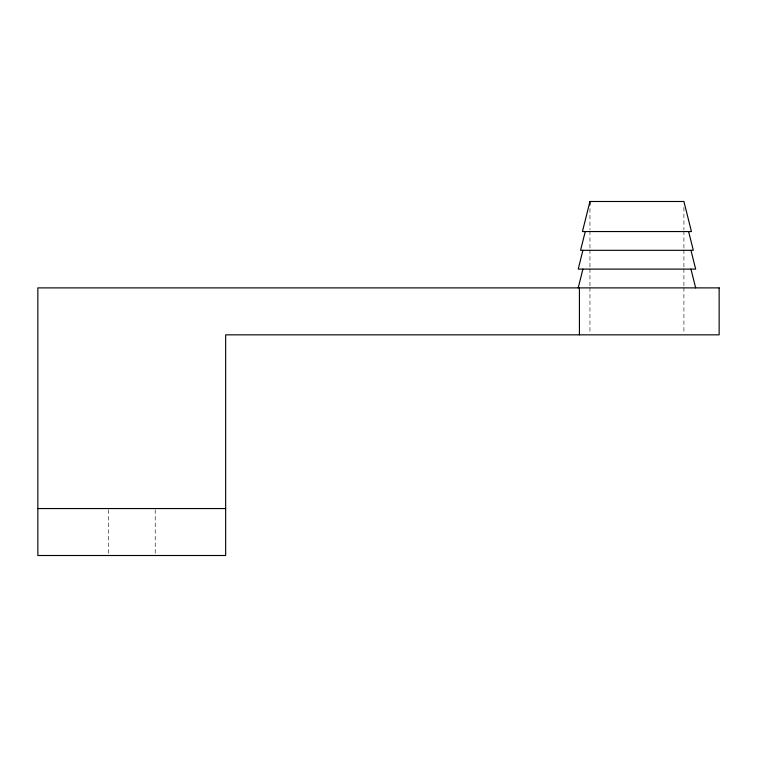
<?xml version="1.0" encoding="UTF-8"?>
<svg xmlns="http://www.w3.org/2000/svg" width="757" height="757" viewBox="0 0 757 757"><rect width="100%" height="100%" fill="white"/><g stroke="black" fill="none" stroke-linecap="round" stroke-linejoin="round"><path stroke-width="0.57" stroke-dasharray="3.79 2.84" d="M683.912 207.399L683.912 229.816M683.912 230.999L683.912 248.693M683.912 249.876L683.912 267.581M683.912 268.754L683.912 286.458M683.912 287.632L683.912 333.657M589.958 208.572L589.958 229.816M589.958 230.999L589.958 248.693M589.958 249.876L589.958 267.581M589.958 268.754L589.958 286.458M589.958 287.632L589.958 333.657M155.223 509.726L155.223 555.506M108.279 509.726L108.279 555.506"/><path stroke-width="1.14" d="M589.958 201.494L582.436 231.547L691.434 231.547L683.912 201.494L589.958 201.494L589.958 205.033M585.256 231.547L580.562 250.321L693.308 250.321L688.615 231.547M582.909 250.321L578.216 269.104L695.664 269.104L690.961 250.321M578.216 287.887L582.909 269.104M37.85 508.553L225.652 508.553M690.961 269.104L695.664 287.887M579.427 287.887L579.427 334.84M719.15 287.887L37.85 287.887L37.85 555.506L225.652 555.506L225.652 334.84L719.15 334.84L719.15 287.887"/></g></svg>
